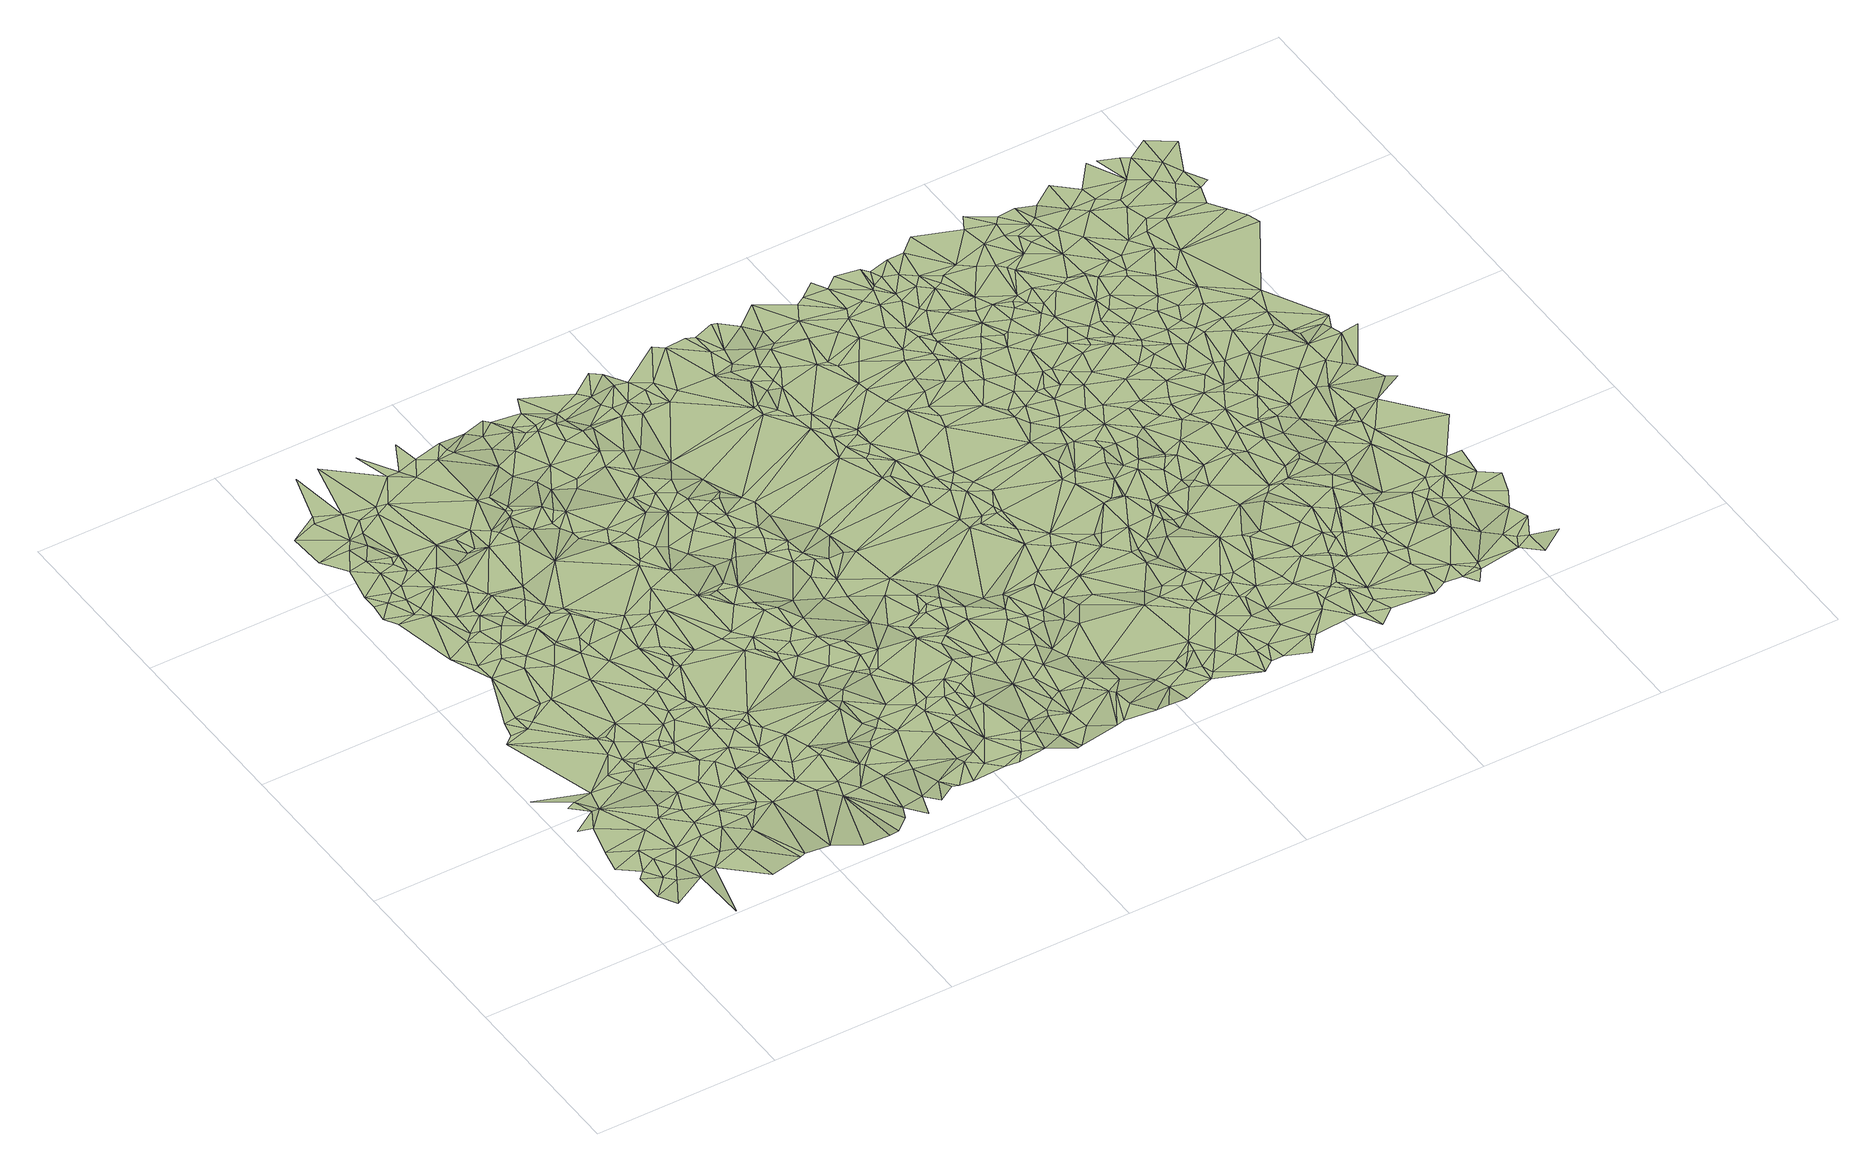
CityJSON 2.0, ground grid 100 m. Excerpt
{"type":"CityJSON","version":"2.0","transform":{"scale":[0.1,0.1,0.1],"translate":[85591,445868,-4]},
"CityObjects":{
"terrain1":{"type":"TINRelief","geometry":[{"type":"CompositeSurface","lod":"2","boundaries":[[[0,1,2]],[[3,2,4]],[[0,5,1]],[[3,0,2]],[[6,7,8]],[[6,8,5]],[[0,9,5]],[[10,3,4]],[[6,5,9]],[[3,11,0]],[[11,9,0]],[[12,13,14]],[[15,13,7]],[[6,15,7]],[[10,11,3]],[[16,6,9]],[[17,14,18]],[[13,19,14]],[[20,21,18]],[[11,16,9]],[[22,23,10]],[[10,24,11]],[[15,19,13]],[[19,18,14]],[[16,15,6]],[[24,16,11]],[[20,18,19]],[[10,23,24]],[[25,19,15]],[[16,25,15]],[[24,26,16]],[[27,24,23]],[[28,20,19]],[[27,26,24]],[[25,29,19]],[[30,25,16]],[[31,32,33]],[[30,16,26]],[[34,27,23]],[[29,35,19]],[[36,33,20]],[[28,19,35]],[[34,23,37]],[[38,20,28]],[[31,39,32]],[[25,40,29]],[[27,41,26]],[[38,36,20]],[[30,42,25]],[[42,40,25]],[[31,43,39]],[[44,31,33]],[[34,41,27]],[[30,26,41]],[[45,43,31]],[[38,28,46]],[[47,29,40]],[[44,33,36]],[[48,39,43]],[[47,35,29]],[[28,35,46]],[[34,37,49]],[[42,47,40]],[[44,45,31]],[[30,50,42]],[[30,41,51]],[[38,46,52]],[[38,52,36]],[[53,43,45]],[[34,54,41]],[[30,51,50]],[[42,50,47]],[[55,46,35]],[[34,49,54]],[[47,55,35]],[[48,43,53]],[[56,52,46]],[[41,57,51]],[[54,57,41]],[[58,36,52]],[[56,46,55]],[[44,59,45]],[[53,45,59]],[[44,36,58]],[[48,60,61]],[[62,52,56]],[[54,49,63]],[[47,50,64]],[[62,56,55]],[[47,64,55]],[[65,44,58]],[[66,67,68]],[[69,67,70]],[[60,71,61]],[[72,58,52]],[[61,73,68]],[[62,72,52]],[[51,57,74]],[[51,75,50]],[[54,74,57]],[[76,69,70]],[[77,60,48]],[[48,53,78]],[[79,44,65]],[[70,67,66]],[[50,80,64]],[[79,59,44]],[[79,65,58]],[[54,63,81]],[[62,55,82]],[[78,53,59]],[[51,74,75]],[[71,73,61]],[[73,66,68]],[[50,75,80]],[[83,76,70]],[[79,58,72]],[[77,48,78]],[[64,84,55]],[[54,81,74]],[[62,85,72]],[[86,70,66]],[[87,71,60]],[[62,82,85]],[[77,87,60]],[[88,81,63]],[[55,84,82]],[[83,70,86]],[[89,90,76]],[[73,91,66]],[[89,76,83]],[[86,66,91]],[[80,92,64]],[[72,85,93]],[[94,73,71]],[[74,81,75]],[[95,96,90]],[[97,78,59]],[[80,75,98]],[[79,99,59]],[[94,71,100]],[[64,92,84]],[[101,77,78]],[[85,82,102]],[[103,83,86]],[[79,72,104]],[[105,106,96]],[[85,102,93]],[[87,100,71]],[[94,107,73]],[[82,84,108]],[[102,82,108]],[[101,87,77]],[[72,93,104]],[[75,81,98]],[[89,83,103]],[[80,98,109]],[[89,110,90]],[[80,109,92]],[[111,91,73]],[[97,59,99]],[[111,86,91]],[[95,90,110]],[[97,101,78]],[[105,96,95]],[[102,104,93]],[[111,73,107]],[[111,103,86]],[[94,100,112]],[[94,112,107]],[[105,113,106]],[[87,114,100]],[[115,109,98]],[[116,106,113]],[[79,104,117]],[[108,84,118]],[[88,119,81]],[[120,89,103]],[[79,117,99]],[[121,110,89]],[[84,92,118]],[[122,98,81]],[[102,108,123]],[[124,95,110]],[[102,125,104]],[[114,112,100]],[[112,126,107]],[[127,87,101]],[[109,118,92]],[[120,121,89]],[[128,101,97]],[[122,115,98]],[[88,129,130]],[[131,103,111]],[[105,95,124]],[[120,103,131]],[[121,132,110]],[[87,133,114]],[[124,110,132]],[[134,107,126]],[[111,107,134]],[[135,109,115]],[[102,123,125]],[[108,118,123]],[[97,99,136]],[[117,104,137]],[[122,81,119]],[[104,125,137]],[[138,112,114]],[[120,139,121]],[[127,133,87]],[[128,127,101]],[[88,130,119]],[[105,140,113]],[[141,105,124]],[[139,132,121]],[[140,116,113]],[[142,118,109]],[[124,132,139]],[[128,97,136]],[[120,131,139]],[[122,135,115]],[[143,126,112]],[[117,144,99]],[[138,114,133]],[[145,112,138]],[[141,124,139]],[[131,111,146]],[[129,147,130]],[[142,109,135]],[[148,105,141]],[[149,111,134]],[[150,134,126]],[[117,137,144]],[[145,143,112]],[[136,99,151]],[[145,138,133]],[[149,146,111]],[[128,152,127]],[[148,140,105]],[[128,136,152]],[[137,125,153]],[[151,99,144]],[[143,150,126]],[[140,154,116]],[[123,153,125]],[[142,155,118]],[[123,118,156]],[[149,134,150]],[[157,139,131]],[[122,158,135]],[[156,118,155]],[[130,147,159]],[[122,119,160]],[[144,137,161]],[[162,141,139]],[[142,135,155]],[[152,136,163]],[[145,133,164]],[[157,131,146]],[[161,137,153]],[[127,165,133]],[[136,151,166]],[[167,146,149]],[[168,123,156]],[[148,141,162]],[[130,160,119]],[[145,164,143]],[[163,136,166]],[[169,153,123]],[[127,152,170]],[[168,169,123]],[[130,159,171]],[[151,144,172]],[[148,173,140]],[[122,174,158]],[[162,139,157]],[[161,153,169]],[[144,161,172]],[[157,146,167]],[[156,155,175]],[[143,176,150]],[[133,177,164]],[[135,178,155]],[[152,163,170]],[[133,165,177]],[[122,160,174]],[[158,178,135]],[[168,156,179]],[[130,180,160]],[[127,170,165]],[[148,162,173]],[[164,176,143]],[[130,171,181]],[[175,155,182]],[[179,156,175]],[[149,150,183]],[[173,184,140]],[[168,185,169]],[[166,151,186]],[[130,181,180]],[[151,172,187]],[[163,166,188]],[[155,178,182]],[[167,149,183]],[[161,169,189]],[[168,179,185]],[[157,167,190]],[[161,189,172]],[[164,177,176]],[[158,174,191]],[[158,191,178]],[[177,165,192]],[[179,175,185]],[[193,162,157]],[[175,182,185]],[[163,188,170]],[[165,170,192]],[[183,150,176]],[[193,173,162]],[[151,187,186]],[[180,194,160]],[[166,186,188]],[[195,157,190]],[[187,172,196]],[[160,194,174]],[[190,167,183]],[[196,172,189]],[[180,181,197]],[[188,192,170]],[[174,198,191]],[[195,190,199]],[[193,157,200]],[[195,200,157]],[[180,201,194]],[[202,181,203]],[[187,196,204]],[[194,198,174]],[[180,197,201]],[[205,184,173]],[[190,183,199]],[[196,189,204]],[[193,205,173]],[[177,206,176]],[[202,197,181]],[[207,186,187]],[[208,187,204]],[[177,192,206]],[[209,192,188]],[[195,199,200]],[[191,198,210]],[[211,169,185]],[[209,188,186]],[[200,199,183]],[[212,182,178]],[[212,185,182]],[[189,169,211]],[[183,176,213]],[[194,210,198]],[[189,214,204]],[[215,187,208]],[[209,186,207]],[[191,216,178]],[[207,187,215]],[[208,204,214]],[[217,194,201]],[[218,197,202]],[[200,183,219]],[[220,201,197]],[[213,176,206]],[[217,210,194]],[[193,221,205]],[[222,202,223]],[[215,208,214]],[[193,200,224]],[[209,207,225]],[[183,226,219]],[[191,210,216]],[[183,213,226]],[[217,201,220]],[[207,215,225]],[[222,218,202]],[[218,220,197]],[[189,211,214]],[[205,227,228]],[[193,224,221]],[[217,229,210]],[[222,223,230]],[[212,178,216]],[[209,231,192]],[[200,219,224]],[[232,185,212]],[[205,221,227]],[[215,214,233]],[[192,231,206]],[[234,226,213]],[[235,211,185]],[[235,185,232]],[[236,219,226]],[[237,210,229]],[[222,230,238]],[[215,233,225]],[[239,213,206]],[[209,225,240]],[[241,216,210]],[[217,242,229]],[[237,241,210]],[[217,220,242]],[[233,214,243]],[[236,226,234]],[[239,234,213]],[[211,243,214]],[[221,244,227]],[[224,219,245]],[[246,218,222]],[[236,245,219]],[[246,220,218]],[[247,222,238]],[[242,237,229]],[[225,233,240]],[[236,234,239]],[[227,244,248]],[[239,206,249]],[[241,250,216]],[[212,216,250]],[[221,224,251]],[[209,240,231]],[[252,241,237]],[[221,251,244]],[[253,232,212]],[[247,238,254]],[[233,243,255]],[[256,224,245]],[[252,250,241]],[[257,245,236]],[[247,246,222]],[[242,252,237]],[[249,206,258]],[[258,206,259]],[[211,260,243]],[[261,212,250]],[[235,262,211]],[[263,242,220]],[[253,212,261]],[[256,245,264]],[[257,264,245]],[[211,262,260]],[[206,265,259]],[[246,263,220]],[[266,236,239]],[[260,255,243]],[[267,262,235]],[[240,233,268]],[[239,249,269]],[[206,231,265]],[[270,235,232]],[[257,236,266]],[[268,233,255]],[[252,271,250]],[[272,247,254]],[[267,260,262]],[[273,232,253]],[[257,266,264]],[[266,239,269]],[[271,261,250]],[[274,224,256]],[[267,235,270]],[[244,251,275]],[[274,251,224]],[[270,232,273]],[[272,254,276]],[[277,252,242]],[[278,256,264]],[[247,279,246]],[[280,253,261]],[[281,260,267]],[[272,279,247]],[[269,249,282]],[[240,283,231]],[[279,263,246]],[[249,258,282]],[[240,268,283]],[[281,267,270]],[[263,284,242]],[[266,269,285]],[[286,287,251]],[[287,275,251]],[[277,271,252]],[[288,268,255]],[[258,259,289]],[[280,273,253]],[[290,255,260]],[[231,291,265]],[[269,282,285]],[[292,264,266]],[[271,293,261]],[[265,289,259]],[[284,277,242]],[[274,286,251]],[[231,283,291]],[[274,256,278]],[[282,258,289]],[[281,294,260]],[[288,255,290]],[[279,295,263]],[[288,296,268]],[[280,261,293]],[[278,264,292]],[[272,297,279]],[[298,268,296]],[[291,299,265]],[[266,285,300]],[[301,270,273]],[[295,284,263]],[[302,281,270]],[[272,276,303]],[[294,290,260]],[[298,296,288]],[[285,282,300]],[[265,304,289]],[[291,283,305]],[[286,306,287]],[[287,306,275]],[[279,297,295]],[[307,268,298]],[[265,299,304]],[[292,266,300]],[[272,303,297]],[[277,308,271]],[[291,305,299]],[[302,270,301]],[[309,273,280]],[[310,283,268]],[[271,308,293]],[[303,276,311]],[[274,312,286]],[[302,294,281]],[[313,280,293]],[[284,314,277]],[[295,315,284]],[[316,298,288]],[[317,288,290]],[[301,273,309]],[[297,315,295]],[[316,288,317]],[[307,310,268]],[[318,305,283]],[[313,309,280]],[[286,319,306]],[[300,282,320]],[[313,293,321]],[[286,312,319]],[[274,278,322]],[[307,298,316]],[[314,308,277]],[[294,323,290]],[[324,282,289]],[[318,283,325]],[[315,326,284]],[[317,290,323]],[[284,326,314]],[[321,293,308]],[[278,292,327]],[[302,328,294]],[[310,325,283]],[[329,289,304]],[[297,330,315]],[[331,302,301]],[[274,322,312]],[[332,297,303]],[[333,303,311]],[[294,328,323]],[[292,300,327]],[[329,304,299]],[[331,301,309]],[[334,313,321]],[[278,327,322]],[[324,320,282]],[[334,309,313]],[[316,317,335]],[[315,330,326]],[[317,323,335]],[[332,336,297]],[[300,320,337]],[[338,299,305]],[[332,303,333]],[[339,307,316]],[[340,330,297]],[[327,300,337]],[[314,341,308]],[[319,342,306]],[[331,309,334]],[[328,335,323]],[[324,289,329]],[[318,338,305]],[[314,326,341]],[[339,310,307]],[[336,340,297]],[[312,343,319]],[[330,344,326]],[[322,343,312]],[[345,318,325]],[[339,325,310]],[[346,328,302]],[[331,346,302]],[[347,332,333]],[[338,329,299]],[[319,348,342]],[[347,336,332]],[[349,321,308]],[[326,344,341]],[[350,344,330]],[[343,348,319]],[[339,316,351]],[[340,350,330]],[[352,335,328]],[[331,334,346]],[[349,334,321]],[[327,353,322]],[[345,338,318]],[[322,354,343]],[[355,337,320]],[[350,356,344]],[[356,341,344]],[[324,329,357]],[[358,340,336]],[[359,347,333]],[[360,316,335]],[[355,320,324]],[[347,358,336]],[[341,361,308]],[[339,362,325]],[[343,363,348]],[[364,351,316]],[[365,357,329]],[[345,325,362]],[[359,333,366]],[[322,353,354]],[[346,352,328]],[[365,329,338]],[[367,327,337]],[[343,354,363]],[[350,368,356]],[[368,341,356]],[[339,351,362]],[[363,369,348]],[[349,308,361]],[[370,353,327]],[[371,357,365]],[[372,324,357]],[[364,316,360]],[[346,334,373]],[[374,358,347]],[[354,375,363]],[[376,335,352]],[[359,366,377]],[[340,378,350]],[[359,374,347]],[[371,365,338]],[[349,373,334]],[[345,379,338]],[[367,337,355]],[[358,378,340]],[[370,327,367]],[[354,353,375]],[[368,361,341]],[[355,324,372]],[[363,375,369]],[[364,362,351]],[[360,335,376]],[[372,357,371]],[[345,362,380]],[[378,368,350]],[[346,381,352]],[[345,380,379]],[[359,377,382]],[[374,383,358]],[[371,338,384]],[[379,385,338]],[[386,375,353]],[[370,387,353]],[[383,378,358]],[[359,388,374]],[[384,338,385]],[[386,369,375]],[[376,352,389]],[[390,380,362]],[[391,355,372]],[[352,381,389]],[[349,392,373]],[[387,386,353]],[[368,393,361]],[[349,361,394]],[[364,395,362]],[[359,382,388]],[[396,346,373]],[[397,379,380]],[[374,388,383]],[[372,371,398]],[[396,381,346]],[[367,355,399]],[[391,399,355]],[[400,370,367]],[[394,361,393]],[[401,364,360]],[[400,387,370]],[[402,390,362]],[[397,380,390]],[[398,371,384]],[[377,403,382]],[[404,369,386]],[[378,405,368]],[[360,376,406]],[[407,385,379]],[[408,349,394]],[[405,393,368]],[[395,402,362]],[[404,409,369]],[[410,373,392]],[[383,411,378]],[[397,407,379]],[[412,392,349]],[[376,389,406]],[[387,404,386]],[[383,388,411]],[[364,413,395]],[[401,413,364]],[[408,394,393]],[[397,390,402]],[[401,360,414]],[[400,415,387]],[[415,404,387]],[[416,391,372]],[[414,360,406]],[[412,349,408]],[[396,373,410]],[[417,400,367]],[[417,367,399]],[[418,384,385]],[[419,378,411]],[[395,413,402]],[[391,420,399]],[[416,372,398]],[[388,421,411]],[[408,393,422]],[[401,414,413]],[[423,389,381]],[[405,422,393]],[[400,424,415]],[[397,425,407]],[[407,426,385]],[[410,392,427]],[[406,389,428]],[[418,398,384]],[[412,427,392]],[[417,424,400]],[[414,406,428]],[[378,429,405]],[[396,423,381]],[[419,411,421]],[[416,420,391]],[[419,429,378]],[[397,402,430]],[[418,385,426]],[[382,431,388]],[[407,425,426]],[[404,432,409]],[[413,433,402]],[[397,434,425]],[[388,435,421]],[[436,428,389]],[[405,437,422]],[[416,398,418]],[[438,404,415]],[[439,408,422]],[[440,396,410]],[[382,403,431]],[[412,408,439]],[[441,410,427]],[[424,442,415]],[[443,413,414]],[[444,417,399]],[[419,421,445]],[[397,430,434]],[[405,429,437]],[[412,446,427]],[[426,425,434]],[[447,414,428]],[[402,433,430]],[[444,399,420]],[[444,424,417]],[[440,410,441]],[[436,389,448]],[[448,389,423]],[[440,423,396]],[[419,445,429]],[[418,426,434]],[[441,427,446]],[[388,431,435]],[[439,422,437]],[[443,433,413]],[[412,439,446]],[[449,403,450]],[[438,432,404]],[[442,438,415]],[[447,428,436]],[[435,451,421]],[[421,451,445]],[[447,443,414]],[[440,441,452]],[[453,420,416]],[[441,446,452]],[[454,442,424]],[[444,454,424]],[[431,403,449]],[[455,437,429]],[[445,455,429]],[[456,449,450]],[[447,436,448]],[[439,457,446]],[[440,458,423]],[[453,444,420]],[[456,450,459]],[[431,451,435]],[[452,446,457]],[[439,437,460]],[[440,452,458]],[[451,461,445]],[[445,462,455]],[[455,463,437]],[[458,452,457]],[[445,461,462]],[[444,464,454]],[[438,465,432]],[[437,463,460]],[[439,466,457]],[[431,467,451]],[[431,449,467]],[[468,438,442]],[[454,468,442]],[[453,464,444]],[[439,460,466]],[[453,416,469]],[[455,462,463]],[[458,457,470]],[[451,471,461]],[[472,416,418]],[[464,468,454]],[[456,473,449]],[[451,467,471]],[[472,418,434]],[[456,459,474]],[[457,466,470]],[[438,475,465]],[[476,430,433]],[[468,475,438]],[[453,477,464]],[[460,463,478]],[[462,479,463]],[[449,473,467]],[[443,476,433]],[[480,434,430]],[[466,460,478]],[[474,459,481]],[[448,423,482]],[[461,483,462]],[[447,448,484]],[[478,463,479]],[[464,485,468]],[[453,469,477]],[[456,474,473]],[[477,486,464]],[[447,487,443]],[[458,488,423]],[[466,489,470]],[[473,471,467]],[[466,478,490]],[[464,486,485]],[[461,471,483]],[[468,485,475]],[[462,491,479]],[[466,490,489]],[[474,481,492]],[[493,469,416]],[[478,479,494]],[[477,469,486]],[[490,478,494]],[[462,483,491]],[[458,470,488]],[[494,479,491]],[[486,495,485]],[[469,495,486]],[[496,471,473]],[[490,497,489]],[[472,493,416]],[[498,495,469]],[[490,494,497]],[[474,499,473]],[[500,474,492]],[[472,434,480]],[[494,491,501]],[[480,430,476]],[[470,489,502]],[[482,423,488]],[[443,487,476]],[[448,503,484]],[[447,484,487]],[[495,504,485]],[[448,482,503]],[[483,505,491]],[[498,469,493]],[[494,506,497]],[[499,496,473]],[[494,501,506]],[[500,499,474]],[[489,497,507]],[[508,483,471]],[[501,491,505]],[[496,509,471]],[[498,510,495]],[[488,470,502]],[[506,507,497]],[[489,507,502]],[[511,499,500]],[[512,496,499]],[[495,510,504]],[[513,498,493]],[[514,501,505]],[[509,508,471]],[[515,511,500]],[[508,505,483]],[[511,516,499]],[[517,506,501]],[[513,510,498]],[[516,512,499]],[[472,518,493]],[[512,509,496]],[[519,507,506]],[[517,501,514]],[[484,520,487]],[[515,521,511]],[[472,522,518]],[[487,523,476]],[[515,500,524]],[[508,514,505]],[[484,503,525]],[[472,480,526]],[[472,526,522]],[[511,521,516]],[[523,527,476]],[[516,509,512]],[[480,476,528]],[[517,519,506]],[[529,493,518]],[[484,525,520]],[[527,528,476]],[[513,493,529]],[[482,488,530]],[[488,502,531]],[[518,522,532]],[[503,482,533]],[[488,531,530]],[[487,520,534]],[[516,521,509]],[[515,535,521]],[[487,534,523]],[[523,536,527]],[[537,502,507]],[[538,480,528]],[[525,503,533]],[[513,539,510]],[[537,507,519]],[[540,526,480]],[[529,518,532]],[[515,524,535]],[[513,529,541]],[[525,534,520]],[[540,480,538]],[[522,526,542]],[[523,534,536]],[[527,543,528]],[[502,544,531]],[[513,541,545]],[[527,536,546]],[[547,517,514]],[[482,530,548]],[[530,531,549]],[[522,542,532]],[[539,550,510]],[[513,545,539]],[[508,547,514]],[[482,548,533]],[[542,526,540]],[[538,528,551]],[[544,549,531]],[[527,546,543]],[[534,546,536]],[[525,552,534]],[[525,533,552]],[[540,538,553]],[[554,529,532]],[[528,543,551]],[[509,555,508]],[[521,556,509]],[[541,529,557]],[[558,544,502]],[[558,502,537]],[[559,530,549]],[[538,551,553]],[[554,532,542]],[[559,548,530]],[[541,557,545]],[[560,519,517]],[[535,524,561]],[[539,562,550]],[[535,563,521]],[[544,564,549]],[[546,551,543]],[[565,552,533]],[[566,537,519]],[[545,567,539]],[[557,529,554]],[[565,533,548]],[[534,568,546]],[[569,547,508]],[[559,549,564]],[[534,552,568]],[[558,564,544]],[[539,567,562]],[[524,570,561]],[[569,508,555]],[[509,556,555]],[[565,571,552]],[[535,561,563]],[[566,558,537]],[[572,565,548]],[[554,542,573]],[[521,563,556]],[[547,574,517]],[[575,548,559]],[[575,559,564]],[[566,519,560]],[[545,576,567]],[[571,568,552]],[[545,557,576]],[[557,554,573]],[[569,577,547]],[[572,571,565]],[[567,578,562]],[[542,540,579]],[[572,548,575]],[[580,561,570]],[[540,553,581]],[[569,555,582]],[[560,517,583]],[[580,570,584]],[[546,585,551]],[[553,551,586]],[[580,563,561]],[[583,517,574]],[[587,558,566]],[[556,582,555]],[[569,588,577]],[[546,568,585]],[[567,589,578]],[[547,577,574]],[[569,582,588]],[[557,573,590]],[[573,542,579]],[[557,590,576]],[[576,591,567]],[[587,566,560]],[[567,591,589]],[[556,563,592]],[[593,564,558]],[[571,594,568]],[[540,581,579]],[[595,563,580]],[[556,596,582]],[[593,575,564]],[[587,560,597]],[[553,586,581]],[[598,580,584]],[[573,579,590]],[[576,590,599]],[[586,551,600]],[[588,601,577]],[[600,551,585]],[[582,602,588]],[[574,577,601]],[[595,592,563]],[[576,603,591]],[[587,604,558]],[[576,599,603]],[[582,596,605]],[[598,584,606]],[[556,592,607]],[[583,574,608]],[[582,605,602]],[[594,585,568]],[[609,571,572]],[[610,572,575]],[[556,607,596]],[[611,560,583]],[[597,560,611]],[[608,574,612]],[[598,595,580]],[[588,602,601]],[[574,601,612]],[[590,613,599]],[[587,597,604]],[[611,583,608]],[[590,579,613]],[[595,614,592]],[[608,612,615]],[[579,581,616]],[[617,607,592]],[[593,558,618]],[[604,618,558]],[[619,605,596]],[[579,616,620]],[[591,603,621]],[[617,592,614]],[[598,606,622]],[[605,623,602]],[[609,594,571]],[[607,619,596]],[[611,608,615]],[[623,601,602]],[[613,579,620]],[[599,624,603]],[[604,597,611]],[[594,625,585]],[[612,601,626]],[[619,623,605]],[[610,575,593]],[[627,616,581]],[[628,600,585]],[[612,626,615]],[[625,629,585]],[[630,586,600]],[[599,613,624]],[[617,631,607]],[[617,614,631]],[[609,572,610]],[[631,619,607]],[[603,624,621]],[[598,632,595]],[[595,632,614]],[[628,585,629]],[[633,581,586]],[[619,634,623]],[[635,620,616]],[[598,622,632]],[[611,615,636]],[[637,613,620]],[[631,634,619]],[[630,600,628]],[[623,638,601]],[[639,625,594]],[[633,627,581]],[[626,640,615]],[[604,611,641]],[[635,616,627]],[[604,642,618]],[[626,601,638]],[[631,614,643]],[[639,629,625]],[[593,618,644]],[[637,624,613]],[[633,586,630]],[[636,615,640]],[[621,624,645]],[[611,636,641]],[[637,620,635]],[[604,641,642]],[[634,638,623]],[[610,593,646]],[[646,593,644]],[[631,647,634]],[[648,628,629]],[[632,649,614]],[[609,650,594]],[[622,651,632]],[[652,640,626]],[[618,642,653]],[[614,649,643]],[[650,639,594]],[[641,654,642]],[[644,618,653]],[[652,626,638]],[[630,628,648]],[[654,653,642]],[[631,643,655]],[[652,656,640]],[[631,655,647]],[[657,636,640]],[[635,627,658]],[[637,659,624]],[[634,647,638]],[[660,641,636]],[[639,661,629]],[[658,627,633]],[[610,646,662]],[[641,653,654]],[[646,644,662]],[[648,629,661]],[[657,640,656]],[[609,610,662]],[[660,636,657]],[[663,645,624]],[[652,664,656]],[[632,651,665]],[[637,635,659]],[[632,665,649]],[[644,653,666]],[[652,638,664]],[[657,656,664]],[[609,667,650]],[[663,624,659]],[[633,630,668]],[[630,648,668]],[[644,669,662]],[[670,639,650]],[[663,671,645]],[[660,672,641]],[[641,672,653]],[[660,657,673]],[[609,674,667]],[[643,649,675]],[[609,662,674]],[[647,676,638]],[[651,677,678]],[[665,675,649]],[[644,666,679]],[[657,664,673]],[[680,635,658]],[[680,659,635]],[[644,679,669]],[[643,681,655]],[[665,651,682]],[[655,681,647]],[[658,633,683]],[[666,653,684]],[[667,685,650]],[[639,686,661]],[[670,650,685]],[[670,687,639]],[[647,688,676]],[[682,651,678]],[[633,668,683]],[[660,673,672]],[[662,669,674]],[[665,682,675]],[[648,661,689]],[[672,684,653]],[[663,690,671]],[[678,677,691]],[[648,689,668]],[[643,675,692]],[[690,693,671]],[[639,687,686]],[[647,694,688]],[[679,666,684]],[[664,638,695]],[[667,674,696]],[[673,664,697]],[[698,663,659]],[[680,658,699]],[[670,685,687]],[[667,696,685]],[[658,683,700]],[[682,678,701]],[[647,681,694]],[[643,692,681]],[[702,669,679]],[[682,703,675]],[[689,661,686]],[[638,676,695]],[[678,691,701]],[[704,659,680]],[[676,688,705]],[[699,658,700]],[[683,668,706]],[[692,675,703]],[[672,707,684]],[[698,690,663]],[[673,708,672]],[[679,684,709]],[[668,689,706]],[[704,698,659]],[[710,674,669]],[[682,711,703]],[[694,705,688]],[[702,679,709]],[[683,712,700]],[[673,697,713]],[[682,701,711]],[[709,684,707]],[[683,706,712]],[[710,669,702]],[[714,697,664]],[[704,680,699]],[[673,713,708]],[[715,687,685]],[[672,708,707]],[[695,676,705]],[[692,703,711]],[[696,716,685]],[[689,686,717]],[[699,700,718]],[[686,687,719]],[[714,664,695]],[[720,696,674]],[[706,689,717]],[[712,718,700]],[[716,715,685]],[[698,721,690]],[[710,702,709]],[[692,722,681]],[[717,686,719]],[[723,713,697]],[[690,721,724]],[[715,719,687]],[[712,706,725]],[[710,720,674]],[[707,708,726]],[[704,721,698]],[[709,707,727]],[[681,722,728]],[[701,691,729]],[[723,697,714]],[[704,699,730]],[[706,717,725]],[[692,711,731]],[[694,732,705]],[[720,716,696]],[[681,733,694]],[[699,718,734]],[[701,729,711]],[[713,735,708]],[[736,715,716]],[[692,731,722]],[[710,709,727]],[[707,726,737]],[[695,705,738]],[[681,728,733]],[[727,707,737]],[[730,699,739]],[[723,740,713]],[[735,726,708]],[[699,734,739]],[[704,741,721]],[[731,728,722]],[[712,725,742]],[[712,743,718]],[[704,730,741]],[[721,744,724]],[[715,745,719]],[[736,716,746]],[[738,705,732]],[[723,714,740]],[[736,745,715]],[[694,733,732]],[[747,717,719]],[[713,740,735]],[[721,741,748]],[[735,737,726]],[[747,725,717]],[[710,749,720]],[[718,750,734]],[[721,748,744]],[[710,727,751]],[[731,752,728]],[[720,753,716]],[[711,754,731]],[[751,727,737]],[[714,695,755]],[[736,746,745]],[[752,733,728]],[[712,742,743]],[[746,716,753]],[[741,756,748]],[[748,757,744]],[[695,738,758]],[[718,743,750]],[[747,742,725]],[[759,711,729]],[[748,756,757]],[[735,760,737]],[[710,761,749]],[[730,739,762]],[[710,751,761]],[[745,763,719]],[[730,762,741]],[[720,749,753]],[[747,719,763]],[[751,737,760]],[[731,764,752]],[[740,760,735]],[[746,765,745]],[[766,754,711]],[[752,767,733]],[[768,734,750]],[[695,758,755]],[[759,766,711]],[[739,734,769]],[[714,770,740]],[[741,771,756]],[[738,732,772]],[[733,772,732]],[[764,767,752]],[[773,742,747]],[[746,774,765]],[[741,762,771]],[[767,772,733]],[[746,753,774]],[[745,765,763]],[[738,772,758]],[[769,734,768]],[[714,755,770]],[[739,769,762]],[[756,775,757]],[[743,742,773]],[[776,764,731]],[[776,731,754]],[[768,750,777]],[[761,751,778]],[[773,747,779]],[[761,780,749]],[[743,777,750]],[[740,781,760]],[[759,729,782]],[[756,771,775]],[[751,760,783]],[[764,784,767]],[[743,773,779]],[[749,785,753]],[[786,755,758]],[[787,771,762]],[[747,763,788]],[[786,758,772]],[[789,774,753]],[[767,784,772]],[[740,770,781]],[[751,783,778]],[[779,747,788]],[[769,787,762]],[[761,778,780]],[[765,790,763]],[[765,774,791]],[[792,769,768]],[[749,780,785]],[[792,768,777]],[[743,779,793]],[[766,794,754]],[[776,795,764]],[[743,796,777]],[[764,797,784]],[[798,787,769]],[[789,753,785]],[[794,776,754]],[[771,799,775]],[[786,800,755]],[[801,766,759]],[[764,795,797]],[[801,759,782]],[[787,799,771]],[[802,770,755]],[[789,791,774]],[[760,781,803]],[[743,793,796]],[[783,760,803]],[[793,779,788]],[[798,769,792]],[[788,763,790]],[[780,778,804]],[[801,794,766]],[[765,791,790]],[[786,772,805]],[[798,806,787]],[[801,782,807]],[[802,781,770]],[[808,776,794]],[[778,783,804]],[[808,795,776]],[[792,777,796]],[[809,755,800]],[[805,772,784]],[[802,755,809]],[[798,792,806]],[[808,810,795]],[[786,805,800]],[[780,804,811]],[[804,783,812]],[[805,784,797]],[[802,813,781]],[[783,803,812]],[[793,814,796]],[[806,815,787]],[[815,799,787]],[[816,797,795]],[[793,788,817]],[[813,803,781]],[[801,807,818]],[[780,819,785]],[[807,820,821]],[[789,785,822]],[[808,794,823]],[[810,816,795]],[[780,811,819]],[[788,790,824]],[[792,796,825]],[[789,826,791]],[[791,827,790]],[[796,814,828]],[[793,817,814]],[[807,821,818]],[[808,823,810]],[[809,800,829]],[[792,830,806]],[[831,802,809]],[[832,805,797]],[[833,800,805]],[[831,813,802]],[[801,818,834]],[[816,832,797]],[[801,835,794]],[[817,788,836]],[[796,828,825]],[[804,812,837]],[[788,824,836]],[[815,838,799]],[[839,812,803]],[[790,827,840]],[[789,822,826]],[[811,804,837]],[[841,828,814]],[[824,790,840]],[[823,816,810]],[[842,829,800]],[[806,830,815]],[[834,818,821]],[[791,826,827]],[[833,842,800]],[[841,814,817]],[[839,803,813]],[[785,819,843]],[[785,843,822]],[[831,844,813]],[[831,809,845]],[[841,825,828]],[[845,809,829]],[[794,835,823]],[[792,825,846]],[[801,834,835]],[[847,805,832]],[[811,837,819]],[[839,813,844]],[[827,826,840]],[[833,805,847]],[[839,837,812]],[[792,846,830]],[[841,817,848]],[[848,817,836]],[[824,840,849]],[[836,824,849]],[[816,850,832]],[[845,829,842]],[[831,851,844]],[[841,852,825]],[[826,853,840]],[[839,844,854]],[[847,832,850]],[[841,848,852]],[[831,845,855]],[[833,847,856]],[[849,840,853]],[[857,834,821]],[[822,843,858]],[[844,851,854]],[[859,843,819]],[[860,842,833]],[[823,861,816]],[[822,862,826]],[[815,863,838]],[[831,855,851]],[[815,830,864]],[[848,836,865]],[[856,847,850]],[[860,833,856]],[[823,835,866]],[[816,861,850]],[[867,819,837]],[[868,837,839]],[[846,825,869]],[[870,825,852]],[[822,858,862]],[[871,845,842]],[[872,835,834]],[[859,858,843]],[[869,825,870]],[[826,873,853]],[[849,853,874]],[[848,865,852]],[[823,866,875]],[[867,859,819]],[[836,849,876]],[[826,862,873]],[[871,855,845]],[[877,854,851]],[[846,864,830]],[[871,842,860]],[[877,851,855]],[[878,839,854]],[[823,875,861]],[[868,879,837]],[[815,864,863]],[[880,872,834]],[[865,836,876]],[[867,837,879]],[[878,868,839]],[[857,880,834]],[[881,866,835]],[[877,882,854]],[[853,883,874]],[[849,874,876]],[[873,883,853]],[[870,852,884]],[[885,862,858]],[[886,856,850]],[[859,885,858]],[[865,884,852]],[[878,854,882]],[[872,881,835]],[[881,875,866]],[[846,869,887]],[[888,877,855]],[[885,873,862]],[[871,888,855]],[[860,856,886]],[[869,870,887]],[[861,889,850]],[[867,890,859]],[[846,887,864]],[[891,879,868]],[[892,874,883]],[[876,874,892]],[[867,879,890]],[[893,861,875]],[[891,868,878]],[[877,894,882]],[[865,876,884]],[[871,860,886]],[[881,895,875]],[[870,884,896]],[[859,897,885]],[[873,898,883]],[[895,893,875]],[[878,882,894]],[[888,894,877]],[[890,897,859]],[[885,898,873]],[[899,880,857]],[[889,886,850]],[[872,900,881]],[[871,901,888]],[[893,889,861]],[[902,879,891]],[[864,903,863]],[[902,890,879]],[[881,900,895]],[[892,883,904]],[[887,905,864]],[[906,876,892]],[[899,857,907]],[[907,857,908]],[[871,886,901]],[[887,870,909]],[[870,896,909]],[[910,884,876]],[[911,891,878]],[[880,912,872]],[[885,897,898]],[[911,878,894]],[[903,913,863]],[[864,905,903]],[[910,896,884]],[[906,892,904]],[[895,914,893]],[[915,888,901]],[[898,916,883]],[[872,912,900]],[[899,917,880]],[[904,883,916]],[[887,918,905]],[[900,914,895]],[[919,876,906]],[[914,889,893]],[[919,910,876]],[[890,920,897]],[[910,921,896]],[[887,922,918]],[[888,923,894]],[[902,920,890]],[[899,907,917]],[[924,898,897]],[[925,902,891]],[[903,926,913]],[[909,896,921]],[[887,909,922]],[[927,886,889]],[[907,908,928]],[[915,901,929]],[[925,891,911]],[[930,901,886]],[[915,923,888]],[[917,912,880]],[[931,914,900]],[[914,927,889]],[[919,921,910]],[[932,916,898]],[[912,931,900]],[[930,929,901]],[[933,906,904]],[[924,897,920]],[[905,934,903]],[[924,932,898]],[[905,918,934]],[[911,894,935]],[[936,886,927]],[[937,918,922]],[[930,886,936]],[[919,906,938]],[[933,904,916]],[[937,922,909]],[[903,934,926]],[[939,915,929]],[[902,940,920]],[[937,934,918]],[[925,911,941]],[[919,942,921]],[[909,921,942]],[[933,938,906]],[[935,894,923]],[[932,943,916]],[[931,944,914]],[[914,945,927]],[[925,940,902]],[[939,929,930]],[[912,946,931]],[[936,927,945]],[[941,911,935]],[[947,923,915]],[[933,916,943]],[[939,947,915]],[[948,937,909]],[[926,934,949]],[[919,938,950]],[[924,920,951]],[[944,945,914]],[[924,952,932]],[[919,950,942]],[[948,934,937]],[[953,930,936]],[[931,946,954]],[[952,943,932]],[[955,909,942]],[[934,956,949]],[[931,954,944]],[[948,909,955]],[[920,940,951]],[[953,939,930]],[[948,956,934]],[[925,941,957]],[[958,938,933]],[[924,951,952]],[[958,950,938]],[[925,957,940]],[[944,959,945]],[[953,947,939]],[[960,942,950]],[[933,943,961]],[[962,949,956]],[[963,923,947]],[[963,935,923]],[[955,942,960]],[[936,945,964]],[[965,941,935]],[[958,933,961]],[[948,966,956]],[[952,961,943]],[[965,957,941]],[[953,936,964]],[[966,962,956]],[[967,951,940]],[[968,940,957]],[[969,948,955]],[[970,950,958]],[[960,950,970]],[[955,960,971]],[[965,935,963]],[[972,963,947]],[[953,973,947]],[[974,952,951]],[[958,961,975]],[[969,966,948]],[[968,967,940]],[[972,947,976]],[[969,955,971]],[[974,961,952]],[[970,958,975]],[[977,957,965]],[[977,968,957]],[[971,960,970]],[[973,976,947]],[[966,978,962]],[[974,951,967]],[[979,977,965]],[[977,967,968]],[[980,975,961]],[[953,981,973]],[[982,965,963]],[[982,963,972]],[[970,975,980]],[[971,970,983]],[[984,966,969]],[[985,979,965]],[[974,986,961]],[[987,978,966]],[[985,977,979]],[[982,972,976]],[[980,961,986]],[[988,969,971]],[[984,987,966]],[[974,967,986]],[[970,980,983]],[[989,967,977]],[[990,971,983]],[[985,965,991]],[[991,965,982]],[[988,971,990]],[[984,969,992]],[[985,989,977]],[[989,986,967]],[[988,992,969]],[[993,983,980]],[[982,976,994]],[[993,990,983]],[[985,991,989]],[[995,987,984]],[[995,984,992]],[[996,988,990]],[[995,997,987]],[[998,980,986]],[[996,990,993]],[[999,992,988]],[[993,980,1000]],[[999,995,992]],[[996,999,988]],[[1001,996,993]],[[995,1002,1003]],[[1000,980,1004]],[[1004,980,998]],[[1001,993,1000]],[[999,1005,995]],[[995,1005,1002]],[[1006,999,996]],[[1007,996,1001]],[[1006,996,1007]],[[1006,1008,999]],[[1008,1005,999]],[[1006,1007,1009]],[[1006,1009,1008]],[[1008,1010,1005]],[[1007,1011,1009]],[[1009,1012,1008]],[[1008,1012,1010]]]}]}
},
"vertices":[
[242,380,33],[146,430,32],[148,280,32],[288,330,32],[214,200,14],[184,470,32],[248,610,31],[107,680,33],[81,550,35],[275,520,32],[403,300,20],[339,420,33],[78,880,31],[152,860,31],[213,970,30],[357,720,30],[409,530,32],[131,1050,29],[176,1070,31],[254,970,25],[282,1090,27],[2,1180,32],[414,0,20],[502,330,14],[429,440,32],[456,760,30],[556,540,32],[575,400,29],[448,1070,30],[500,840,30],[583,640,31],[276,1640,30],[183,1640,28],[132,1600,28],[670,390,11],[514,970,23],[499,1280,30],[709,140,12],[416,1150,32],[202,1730,29],[539,790,30],[675,540,32],[583,750,30],[267,1740,30],[512,1400,32],[318,1670,30],[544,1120,29],[631,870,29],[323,2040,33],[879,160,29],[733,700,31],[728,650,31],[537,1210,30],[422,1760,30],[797,460,19],[637,1080,26],[569,1160,28],[818,550,30],[571,1340,29],[483,1760,30],[316,2150,32],[228,2260,33],[640,1160,29],[910,170,29],[757,880,30],[558,1390,30],[261,2630,31],[116,2680,30],[160,2610,31],[129,2780,29],[199,2770,30],[368,2330,29],[681,1270,31],[324,2580,31],[879,570,30],[912,610,30],[127,2860,32],[442,2140,30],[495,2020,29],[649,1450,29],[824,790,30],[980,570,29],[775,1120,31],[252,2820,30],[844,1010,33],[739,1190,31],[285,2740,31],[492,2230,31],[1053,170,12],[283,2970,30],[168,3060,30],[310,2650,31],[901,960,35],[758,1240,31],[412,2370,32],[246,3190,29],[77,3190,30],[625,1960,31],[953,760,30],[716,1780,30],[458,2360,31],[551,2090,31],[807,1180,32],[318,2840,30],[836,1320,33],[288,3250,29],[65,3390,30],[422,2510,30],[823,1090,33],[954,860,34],[272,3080,29],[446,2750,31],[522,2460,28],[208,3440,31],[567,2340,29],[970,780,30],[230,3490,30],[841,1500,29],[1008,1010,34],[1200,530,30],[403,2920,29],[369,2990,31],[1150,640,31],[1017,1180,31],[335,3170,35],[898,1320,32],[514,2500,29],[700,2230,32],[708,2090,31],[1184,80,22],[1295,440,14],[444,2890,31],[388,3040,31],[667,2280,32],[563,2630,32],[1136,830,32],[782,1970,30],[910,1390,32],[613,2390,32],[425,3030,31],[359,3430,29],[366,3260,30],[1113,900,32],[646,2550,32],[943,1550,30],[644,2410,32],[529,2860,31],[1318,60,33],[405,3350,29],[589,2690,31],[636,2570,31],[866,1850,30],[726,2100,30],[1039,1350,30],[309,3760,30],[1135,940,32],[1105,1110,31],[616,3000,33],[1208,760,32],[1383,80,19],[1321,530,28],[1025,1410,30],[504,3340,28],[836,2070,30],[763,2440,33],[814,2290,33],[847,2000,30],[623,2820,37],[1088,1210,30],[1073,1320,31],[893,2240,30],[1449,130,33],[1030,1590,30],[521,3390,29],[1351,740,31],[1187,1100,31],[801,2520,38],[822,2360,30],[1290,950,32],[1176,1150,31],[1393,440,22],[1492,220,14],[1226,1050,31],[819,2850,38],[435,3770,30],[1222,1180,31],[1031,2010,30],[1034,1850,30],[972,2140,30],[1134,1640,30],[713,2870,29],[1336,820,32],[885,2290,30],[584,3380,28],[1478,580,29],[712,2980,39],[1109,1660,29],[1527,450,27],[1390,760,32],[753,2870,41],[807,3000,38],[1493,560,30],[1608,230,21],[1571,110,19],[1130,1720,31],[689,3550,28],[1028,2590,41],[1080,2000,30],[1126,1810,30],[1104,2090,30],[1531,770,4],[1455,1570,30],[1589,1040,42],[957,2800,42],[1251,1700,30],[1195,1960,30],[1605,960,42],[1584,650,31],[1682,430,13],[890,2940,39],[1687,480,24],[801,3470,28],[1730,280,23],[1670,150,30],[957,3170,31],[1212,2040,28],[917,2910,40],[755,3550,26],[632,3740,30],[1607,690,30],[1764,210,25],[1359,2360,30],[1545,1280,30],[1294,2020,29],[993,2910,42],[1556,1410,33],[1025,2990,29],[1684,760,30],[1799,200,25],[1067,2850,31],[1317,2190,30],[1651,830,22],[1758,690,31],[1406,1700,29],[868,3580,30],[1032,3040,28],[1899,380,17],[1910,330,25],[843,3720,29],[1180,2790,29],[1651,1010,31],[955,3520,29],[1728,810,31],[1615,1170,35],[1871,190,25],[1474,1720,28],[1016,3160,29],[1061,3020,28],[1216,2730,29],[1220,2680,28],[1536,1630,31],[1692,1070,39],[1500,1550,31],[1902,590,27],[1059,3060,28],[1321,2570,30],[1194,2970,29],[1572,1470,31],[1477,2030,29],[1171,2840,29],[1646,1400,31],[1813,880,30],[1985,270,25],[1733,1260,31],[1184,3340,15],[1025,3620,28],[2056,200,25],[1935,800,29],[1200,3240,18],[1986,370,24],[1809,1160,32],[1671,1510,29],[1273,2880,28],[1467,2250,29],[1944,740,30],[1227,2920,29],[1050,3530,27],[1032,3560,27],[1587,1880,30],[1370,2670,28],[1690,1770,29],[1381,2390,30],[1278,3150,13],[1866,1100,31],[1734,1590,31],[2004,610,30],[1528,2000,29],[2084,430,22],[1575,2010,27],[1452,2520,28],[1303,3060,16],[1816,1390,28],[1801,1470,29],[2180,250,25],[1427,2600,27],[1500,2440,26],[1176,3630,11],[1630,2040,29],[2001,940,28],[1905,1250,28],[1667,2180,16],[2130,190,25],[1228,3470,11],[1886,1140,29],[2004,820,30],[2055,630,30],[1675,1980,29],[1675,1840,30],[1552,2410,19],[1233,3560,19],[1417,3010,10],[1919,1120,29],[1310,3390,18],[1754,1750,28],[1564,2800,21],[1607,2320,16],[2081,780,28],[1393,3210,19],[1817,1620,29],[1597,2680,19],[2133,640,27],[1893,1380,28],[2220,320,24],[2287,210,24],[1997,1240,26],[1850,1770,14],[2257,380,24],[1449,3060,19],[1685,2620,24],[1763,2180,12],[2213,640,26],[2148,890,28],[1291,3650,25],[1368,3510,24],[2142,780,28],[1716,2450,19],[2080,1440,12],[2312,340,23],[1316,3620,25],[2200,1220,18],[2202,700,27],[1789,2180,17],[1981,1700,16],[1475,3450,24],[1419,3470,23],[1607,3060,24],[2200,820,26],[1598,2800,23],[2339,430,14],[2403,260,16],[1996,2000,22],[2258,990,25],[1852,2290,24],[1383,3540,23],[1925,2120,23],[1634,2700,23],[2427,130,22],[1648,3170,24],[2277,860,25],[1476,3600,24],[1549,3320,23],[1708,2770,23],[1707,2910,23],[2135,1370,17],[2433,410,13],[1487,3490,24],[2009,1860,23],[2452,140,17],[2417,700,11],[1801,2540,22],[1833,2450,22],[2082,1650,21],[2546,250,16],[2450,450,15],[1800,2720,22],[1815,2650,23],[1557,3500,24],[1575,3450,24],[2534,370,16],[2106,1780,20],[1893,2350,22],[1709,2970,24],[2210,1300,21],[2352,960,22],[2277,1120,21],[1971,2220,22],[2238,1560,21],[1913,2460,22],[1824,2810,25],[1743,3110,22],[1657,3340,20],[2029,2090,21],[1990,2300,23],[2671,170,24],[1621,3510,19],[2423,860,23],[2095,1960,22],[1899,2580,23],[2326,1160,22],[1518,3700,21],[2307,1360,21],[2513,500,19],[2366,1190,21],[2056,2140,22],[2071,2030,21],[1629,3450,19],[1897,2930,14],[1711,3330,17],[1957,2740,15],[2517,670,24],[1822,3080,18],[2566,520,25],[2434,940,22],[2323,1650,22],[1712,3360,12],[1947,2580,22],[1977,2620,19],[2335,1350,22],[2154,1930,22],[2546,820,24],[2078,2470,16],[2768,400,23],[1780,3590,14],[2089,2350,13],[2044,2530,17],[2674,490,24],[2238,1930,20],[2522,960,22],[1826,3530,16],[2476,1200,23],[2365,1480,23],[2371,1400,22],[1836,3460,13],[2237,2150,12],[1876,3340,11],[2608,730,23],[2420,1340,23],[2252,2080,11],[2295,1910,15],[2791,370,25],[2715,180,23],[2725,540,24],[2449,1410,21],[1970,3300,11],[1870,3410,14],[2654,870,23],[2805,270,24],[2517,1290,21],[2489,1490,17],[2889,160,25],[2637,1100,22],[2739,730,15],[2709,810,14],[2689,980,23],[1956,3410,12],[1906,3680,18],[2671,1170,22],[2858,450,22],[1967,3550,10],[2123,3300,15],[2630,1300,10],[2855,600,15],[2448,2980,21],[3009,360,12],[3035,280,14],[1961,3640,15],[2588,2520,20],[2039,3330,16],[2728,1070,22],[2775,990,24],[2583,2770,21],[2956,160,25],[2838,1840,17],[2917,900,12],[2728,2100,17],[2036,3530,12],[2073,3440,12],[2684,2290,18],[2849,1770,12],[2720,1270,17],[2731,1240,20],[2872,960,16],[3059,160,18],[2435,3040,23],[2817,1060,23],[2132,3460,13],[3158,420,22],[2882,1250,21],[2197,3350,16],[3168,350,11],[3234,220,16],[2948,1090,22],[3002,1520,20],[2774,2000,18],[2262,3680,18],[2988,1010,18],[2927,1150,20],[2949,1320,20],[3246,840,22],[3280,500,25],[2317,3640,16],[3239,310,25],[3240,440,24],[2402,3340,20],[3079,1040,18],[3261,250,25],[3268,430,25],[3100,1190,19],[2463,3050,23],[3093,1260,20],[2722,2280,20],[3353,380,25],[2525,2970,21],[2692,2450,21],[3475,120,26],[2806,2140,20],[2563,2890,21],[2657,2570,20],[2643,2660,21],[2523,3210,27],[2937,1800,21],[2904,1760,20],[2553,3110,28],[2909,2040,21],[2806,2360,20],[3418,300,24],[2721,2470,20],[3097,1440,21],[2663,2730,21],[2482,3500,19],[2644,2860,21],[2481,3320,24],[2626,3090,25],[2751,2620,20],[3029,1630,20],[2521,3370,20],[2769,2530,21],[3304,930,12],[2971,1990,21],[3008,1780,21],[2431,3650,17],[2771,2650,21],[2899,2150,21],[2708,2770,21],[2618,3160,26],[3416,700,23],[3490,590,25],[2620,3280,25],[3142,1520,21],[3019,1830,21],[3300,1310,20],[3522,270,23],[2478,3630,17],[3523,440,23],[3036,1780,21],[2945,2080,21],[3219,1400,21],[2544,3480,17],[2925,2340,21],[3336,850,22],[3540,170,23],[2992,2140,21],[3033,2030,21],[2700,3220,26],[3422,1100,18],[3078,1930,21],[2664,3400,26],[3390,910,22],[2591,3670,17],[2857,3150,23],[3590,280,23],[2956,2930,19],[3465,730,25],[3401,1200,20],[3607,170,23],[3044,2640,20],[2964,2870,20],[3315,1400,24],[3469,860,22],[2618,3660,17],[2732,3360,22],[2703,3580,18],[3634,500,22],[3404,1820,19],[3133,2440,20],[3719,370,23],[3597,710,22],[3351,1390,22],[3799,240,24],[2770,3390,20],[2997,2750,20],[3546,940,22],[3579,840,24],[2771,3490,19],[3479,1570,21],[3578,750,22],[3740,120,22],[3662,650,23],[3440,1200,18],[3416,2130,21],[3424,2030,20],[3485,1360,20],[3490,1100,14],[2923,3330,23],[3722,500,27],[3510,1240,19],[2939,3090,20],[3684,630,24],[3438,1760,19],[3680,760,24],[2913,3140,21],[2827,3680,22],[3822,220,23],[3669,830,24],[2951,3460,24],[3158,2520,20],[3608,1210,15],[3038,3060,22],[3188,2710,21],[3149,2610,19],[3197,2810,25],[3769,670,23],[3947,360,24],[3224,2950,25],[3730,810,25],[3129,3200,26],[3632,1370,21],[3069,3290,25],[3809,1060,24],[3364,2470,27],[3654,1320,22],[3594,1560,20],[3527,1580,20],[3926,590,24],[3487,1840,20],[3009,3560,25],[3456,1940,20],[3862,840,24],[3311,2720,25],[3990,480,23],[3450,2320,27],[4057,240,23],[3692,1230,13],[3613,1690,21],[3583,1570,19],[3912,660,24],[3695,1290,19],[3687,1430,19],[3260,3020,26],[3162,3350,24],[3674,1470,20],[3383,2670,25],[3558,2020,27],[3191,3410,26],[3774,1290,16],[3999,420,23],[3640,1810,26],[3488,2240,28],[3363,2870,25],[3593,2020,26],[3449,2380,25],[3061,3590,26],[3746,1690,22],[3772,1460,20],[3587,2140,25],[4067,480,23],[3911,1020,23],[4131,110,24],[4108,230,23],[3684,1900,28],[3273,3200,26],[4068,740,23],[4133,420,22],[3366,2920,25],[3702,1750,22],[3536,2360,26],[3472,2630,25],[3546,2480,25],[3935,990,23],[3445,2800,25],[3194,3580,27],[4229,190,25],[4151,580,23],[3149,3660,28],[4067,820,22],[4026,1220,13],[3631,2210,26],[3882,1450,23],[3287,3420,25],[3356,3140,26],[3373,3060,25],[4190,290,21],[3680,1970,27],[4109,490,22],[3340,3350,26],[3999,1000,23],[3451,2820,25],[3788,1750,24],[3848,1620,20],[3754,1900,26],[3784,2050,26],[4214,380,22],[3431,2980,25],[3882,1510,20],[3969,1410,21],[3636,2420,26],[3679,2330,26],[3540,2770,25],[3434,3040,25],[3619,2580,26],[3767,2190,25],[3373,3460,25],[4187,670,25],[3932,1480,23],[3265,3640,29],[3577,2820,25],[3907,1700,19],[3867,1890,26],[4189,690,25],[4461,170,25],[3446,3320,26],[4253,620,22],[4196,950,23],[4244,830,24],[3506,3200,26],[3959,1680,19],[3678,2420,26],[3917,1720,18],[4132,1170,23],[3486,3230,26],[4030,1550,20],[3449,3380,25],[3625,2900,25],[3682,2980,25],[3400,3620,25],[3741,2530,25],[3757,2400,25],[3692,2770,25],[3391,3480,26],[3852,2170,26],[3579,3130,26],[3927,1930,25],[4279,760,24],[3852,2340,26],[4433,540,24],[4217,1260,16],[3458,3520,25],[3430,3580,25],[4184,1220,16],[4507,340,24],[4031,1760,19],[3940,2080,27],[3559,3370,26],[3772,2690,25],[4329,780,23],[3786,2520,26],[4478,410,24],[4281,810,24],[3610,3140,26],[3628,3310,27],[4194,1540,23],[3536,3490,26],[4298,1010,26],[3725,2850,25],[3849,2460,25],[3546,3610,25],[4462,640,21],[3703,3070,25],[4043,1960,25],[3753,2860,26],[4020,2100,27],[4187,1590,23],[4540,210,25],[4114,1880,24],[4392,940,24],[4044,2270,26],[4272,1240,18],[3610,3430,26],[3862,2760,25],[3934,2400,26],[3949,2640,25],[3972,2540,26],[3756,3160,25],[3815,2930,25],[4529,520,21],[4465,740,21],[3796,3070,25],[4410,940,24],[3672,3330,27],[3639,3610,26],[4321,1260,17],[4638,310,22],[4258,1520,20],[4219,1790,19],[4131,2000,25],[4457,1080,25],[3711,3370,27],[4640,200,24],[4502,660,21],[4356,1340,15],[4517,730,22],[4148,2050,25],[4169,1890,23],[4291,1670,20],[3872,2990,27],[3799,3400,29],[4562,880,23],[3959,2890,27],[4723,230,23],[4203,2160,23],[4689,130,23],[4741,200,24],[4154,2330,25],[4663,650,23],[4012,2740,26],[3931,3060,27],[4130,2520,26],[4036,2570,26],[3889,3030,28],[4443,1350,17],[3877,3340,27],[4377,1560,18],[4557,960,23],[4508,1160,25],[4755,250,23],[4786,540,19],[3999,2830,26],[4307,1990,22],[3728,3690,27],[4336,1840,19],[4046,2620,25],[3942,2990,28],[4492,1270,17],[4186,2280,25],[4338,1680,21],[4466,1390,14],[3961,3300,25],[4570,1070,22],[4007,2940,27],[4104,2690,26],[4645,930,17],[4424,1670,23],[4020,3070,25],[4165,2560,26],[4422,1690,23],[4480,1550,13],[4591,1120,11],[4977,240,22],[4256,2350,26],[4321,2180,22],[4611,1200,23],[4762,850,21],[4238,2430,26],[3974,3600,26],[3999,3460,26],[4104,2990,26],[4757,650,16],[4382,2100,23],[4395,1950,21],[3998,3260,25],[4023,3220,25],[4613,1380,22],[4892,440,12],[4258,2470,26],[4169,2690,26],[4796,770,22],[4231,2830,24],[4513,1660,23],[4516,1840,20],[4422,1990,23],[4964,360,22],[4857,670,22],[4507,1720,23],[4277,2600,25],[4166,3020,25],[4366,2370,24],[4786,1250,23],[4120,3300,25],[4602,1600,12],[4875,910,20],[4464,2150,23],[4506,1980,19],[4247,2740,25],[4848,830,20],[4609,1700,22],[4862,740,21],[4202,3040,25],[4434,2330,24],[4404,2470,25],[5014,310,23],[4946,690,22],[4709,1460,18],[4514,2130,24],[4122,3550,27],[4366,2680,25],[4112,3460,26],[4307,2830,23],[5070,290,22],[5072,150,24],[4276,3200,26],[4287,3010,24],[4591,1950,18],[5098,510,21],[4019,3680,27],[4959,870,21],[4739,1480,18],[4436,2610,24],[5137,410,22],[4165,3420,27],[4331,2970,24],[4544,2360,25],[4285,3030,25],[4195,3350,27],[4786,1740,20],[4527,2410,24],[4648,2120,25],[4156,3590,27],[4944,980,22],[5208,240,31],[4792,1450,22],[4833,1410,23],[5009,710,22],[4498,2490,23],[4498,2700,24],[4261,3460,26],[4788,1900,20],[4855,1330,23],[4261,3360,26],[4448,2900,26],[4857,1510,19],[4664,2300,24],[4680,2070,21],[4439,3040,26],[4544,2590,23],[5103,810,23],[5039,980,23],[5154,610,24],[4840,1720,16],[4351,3360,25],[4259,3600,25],[4470,2940,26],[4671,2400,24],[4653,2540,23],[4984,1510,23],[5199,740,23],[4424,3250,25],[4303,3490,26],[4793,2190,23],[4567,2830,25],[5125,980,23],[4506,3040,25],[4696,2660,23],[4363,3570,20],[4927,1880,23],[5214,1230,24],[4916,2020,26],[4482,3460,22],[4880,2330,20],[4854,2230,24],[4556,3400,20],[4672,3010,20],[4596,3120,20],[4982,1820,22],[5112,1640,14],[4867,2450,20],[4676,2820,21],[5043,1780,13],[4901,2150,21],[4491,3660,18],[4929,2110,20],[4768,2930,19],[5157,1600,23],[5097,2010,19],[4707,3130,19],[4623,3460,19],[5053,2110,22],[4940,2480,20],[4609,3550,19],[4721,3330,19],[5115,2150,21],[4754,3210,20],[5078,2070,20],[4721,3390,18],[4832,3160,19],[5197,2020,23],[4826,3500,19],[4936,3230,19],[4724,3700,20],[5198,2900,22],[4931,3430,19],[5115,3060,21],[5057,3150,22],[4883,3650,19],[4779,3690,18],[5176,2970,22],[4928,3620,20],[5006,3350,21],[5093,3260,21],[5038,3510,21],[5087,3400,22],[5049,3700,15],[5152,3290,20],[5180,3600,20]
]}
